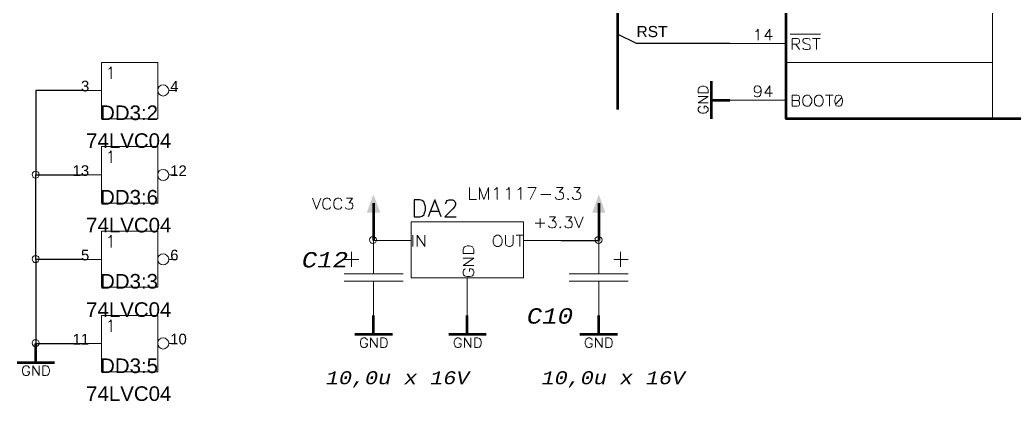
# Model space of a CAD drawing. Header units: millimetres. Extents: x -2024 to 917, y -725 to 13.
# Drawn here: x 725.2 to 814.3, y -187.7 to -153.4 of the extents above; entities that cross this region are included whole.
import ezdxf

# ---------------------------------------------------------------- set-up
doc = ezdxf.new("R2010")
doc.units = ezdxf.units.MM
for name, color, linetype in [('PDF _Геометрия', 7, 'Continuous'), ('PDF _Сплошная заливка', 7, 'Continuous'), ('PDF _Текст', 7, 'Continuous'), ('Sheet', 255, 'Continuous')]:
    doc.layers.add(name, color=color, linetype=linetype)
doc.styles.add('PDF Arial', font='arial.ttf')
doc.styles.add('PDF Courier New Italic', font='couri.ttf')
doc.styles.get("Standard").update_dxf_attribs({"font": 'arial.ttf'})

msp = doc.modelspace()

# ---------------------------------------------------------------- linework, layer by layer
at = {"layer": 'PDF _Геометрия', "color": 1, "lineweight": 50}
msp.add_lwpolyline([(839.308, 9.233), (839.308, -162.308), (793.891, -162.308), (793.891, 9.233)], close=True, dxfattribs=at)
at = {"layer": 'PDF _Геометрия', "lineweight": 18}
for points in [[(812.391, 9.233), (812.391, -162.308)], [(791.141, -154.475), (791.266, -154.433), (791.391, -154.267), (791.391, -155.267)], [(792.433, -155.267), (792.433, -154.267), (791.975, -154.933), (792.683, -154.933)], [(794.266, -154.725), (796.975, -154.725)], [(794.433, -155.6), (794.891, -155.6), (795.016, -155.558), (795.058, -155.475), (795.1, -155.392), (795.1, -155.308), (795.058, -155.183), (795.016, -155.142), (794.891, -155.1), (794.433, -155.1), (794.433, -156.1)], [(794.766, -155.6), (795.1, -156.1)], [(796.058, -155.267), (795.975, -155.142), (795.808, -155.1), (795.641, -155.1), (795.475, -155.142), (795.391, -155.267), (795.391, -155.35), (795.433, -155.433), (795.475, -155.475), (795.6, -155.558), (795.891, -155.642), (795.975, -155.683), (796.016, -155.725), (796.058, -155.85), (796.058, -155.975), (795.975, -156.058), (795.808, -156.1), (795.641, -156.1), (795.475, -156.058), (795.391, -155.975)], [(796.266, -155.1), (796.933, -155.1)], [(796.6, -155.1), (796.6, -156.1)], [(733.141, -157.85), (733.266, -157.808), (733.391, -157.642), (733.391, -158.725)], [(793.891, -157.267), (812.391, -157.267)], [(791.641, -159.683), (791.6, -159.85), (791.475, -159.933), (791.35, -159.975), (791.308, -159.975), (791.141, -159.933), (791.058, -159.85), (791.016, -159.683), (791.016, -159.642), (791.058, -159.517), (791.141, -159.392), (791.308, -159.35), (791.35, -159.35), (791.475, -159.392), (791.6, -159.517), (791.641, -159.683), (791.641, -159.933), (791.6, -160.183), (791.475, -160.308), (791.35, -160.35), (791.266, -160.35), (791.1, -160.308), (791.058, -160.225)], [(792.433, -160.35), (792.433, -159.35), (791.975, -160.017), (792.683, -160.017)], [(786.016, -160.308), (786.891, -160.308), (786.016, -160.892), (786.891, -160.892)], [(797.433, -160.183), (798.1, -160.183)], [(797.766, -160.183), (797.766, -161.183)], [(798.891, -160.392), (798.308, -161.017)], [(786.225, -161.183), (786.141, -161.225), (786.058, -161.308), (786.016, -161.392), (786.016, -161.558), (786.058, -161.642), (786.141, -161.725), (786.225, -161.767), (786.35, -161.808), (786.558, -161.808), (786.683, -161.767), (786.766, -161.725), (786.85, -161.642), (786.891, -161.558), (786.891, -161.392), (786.85, -161.308), (786.766, -161.225), (786.683, -161.183), (786.558, -161.183), (786.558, -161.392)], [(794.433, -160.683), (794.891, -160.683)], [(733.141, -165.392), (733.266, -165.35), (733.391, -165.183), (733.391, -166.267)], [(765.516, -168.475), (765.516, -169.558), (766.141, -169.558)], [(767.225, -169.558), (767.225, -168.475), (766.808, -169.558), (766.391, -168.475), (766.391, -169.558)], [(767.725, -168.683), (767.85, -168.642), (767.975, -168.475), (767.975, -169.558)], [(768.808, -168.683), (768.933, -168.642), (769.058, -168.475), (769.058, -169.558)], [(769.85, -168.683), (769.975, -168.642), (770.1, -168.475), (770.1, -169.558)], [(770.933, -169.558), (771.475, -168.475), (770.725, -168.475)], [(771.891, -169.1), (772.808, -169.1)], [(773.308, -168.475), (773.891, -168.475), (773.558, -168.892), (773.725, -168.892), (773.808, -168.933), (773.891, -169.017), (773.933, -169.142), (773.933, -169.267), (773.891, -169.433), (773.766, -169.517), (773.6, -169.558), (773.475, -169.558), (773.308, -169.517), (773.266, -169.475), (773.183, -169.35)], [(774.85, -168.475), (775.433, -168.475), (775.1, -168.892), (775.266, -168.892), (775.35, -168.933), (775.433, -169.017), (775.475, -169.142), (775.475, -169.267), (775.433, -169.433), (775.308, -169.517), (775.141, -169.558), (775.016, -169.558), (774.85, -169.517), (774.808, -169.475), (774.725, -169.35)], [(751.433, -169.433), (751.808, -170.433), (752.183, -169.433)], [(753.058, -169.683), (753.016, -169.6), (752.933, -169.475), (752.808, -169.433), (752.641, -169.433), (752.558, -169.475), (752.433, -169.6), (752.391, -169.683), (752.35, -169.85), (752.35, -170.058), (752.391, -170.225), (752.433, -170.308), (752.558, -170.392), (752.641, -170.433), (752.808, -170.433), (752.933, -170.392), (753.016, -170.308), (753.058, -170.225)], [(754.058, -169.683), (754.016, -169.6), (753.933, -169.475), (753.808, -169.433), (753.641, -169.433), (753.558, -169.475), (753.433, -169.6), (753.391, -169.683), (753.35, -169.85), (753.35, -170.058), (753.391, -170.225), (753.433, -170.308), (753.558, -170.392), (753.641, -170.433), (753.808, -170.433), (753.933, -170.392), (754.016, -170.308), (754.058, -170.225)], [(754.475, -169.433), (755.016, -169.433), (754.725, -169.85), (754.85, -169.85), (754.975, -169.892), (755.016, -169.933), (755.058, -170.058), (755.058, -170.183), (755.016, -170.308), (754.933, -170.392), (754.766, -170.433), (754.641, -170.433), (754.475, -170.392), (754.433, -170.35), (754.391, -170.267)], [(772.683, -171.1), (773.225, -171.1), (772.933, -171.475), (773.1, -171.475), (773.183, -171.558), (773.225, -171.6), (773.266, -171.725), (773.266, -171.85), (773.225, -171.975), (773.141, -172.058), (772.975, -172.1), (772.85, -172.1), (772.683, -172.058), (772.641, -172.017), (772.6, -171.933)], [(774.141, -171.1), (774.683, -171.1), (774.391, -171.475), (774.558, -171.475), (774.641, -171.558), (774.683, -171.6), (774.725, -171.725), (774.725, -171.85), (774.683, -171.975), (774.6, -172.058), (774.433, -172.1), (774.308, -172.1), (774.141, -172.058), (774.1, -172.017), (774.058, -171.933)], [(774.933, -171.1), (775.308, -172.1), (775.683, -171.1)], [(771.391, -171.683), (772.266, -171.683)], [(771.85, -171.267), (771.85, -172.1)], [(733.141, -172.975), (733.266, -172.933), (733.391, -172.767), (733.391, -173.85)], [(760.433, -172.767), (760.433, -173.767)], [(761.516, -172.767), (761.516, -173.767), (760.808, -172.767), (760.808, -173.767)], [(768.725, -172.767), (768.725, -173.475), (768.766, -173.642), (768.891, -173.725), (769.016, -173.767), (769.141, -173.767), (769.266, -173.725), (769.35, -173.642), (769.433, -173.475), (769.433, -172.767)], [(769.683, -172.767), (770.35, -172.767)], [(770.016, -172.767), (770.016, -173.767)], [(760.266, -173.225), (756.891, -173.225)], [(770.35, -173.225), (773.725, -173.225)], [(764.933, -174.808), (765.891, -174.808), (764.933, -175.475), (765.891, -175.475)], [(765.141, -175.767), (765.058, -175.808), (764.975, -175.892), (764.933, -176.017), (764.933, -176.183), (764.975, -176.308), (765.058, -176.392), (765.141, -176.433), (765.308, -176.475), (765.516, -176.475), (765.683, -176.433), (765.766, -176.392), (765.85, -176.308), (765.891, -176.183), (765.891, -176.017), (765.85, -175.892), (765.766, -175.808), (765.683, -175.767), (765.516, -175.767), (765.516, -176.017)], [(765.308, -176.6), (765.308, -179.975)], [(733.141, -180.558), (733.266, -180.517), (733.391, -180.35), (733.391, -181.433)], [(756.35, -182.183), (756.308, -182.1), (756.225, -182.017), (756.141, -181.975), (755.975, -181.975), (755.891, -182.017), (755.808, -182.1), (755.766, -182.183), (755.725, -182.308), (755.725, -182.517), (755.766, -182.642), (755.808, -182.725), (755.891, -182.808), (755.975, -182.85), (756.141, -182.85), (756.225, -182.808), (756.308, -182.725), (756.35, -182.642), (756.35, -182.517), (756.141, -182.517)], [(757.225, -181.975), (757.225, -182.85), (756.641, -181.975), (756.641, -182.85)], [(764.766, -182.183), (764.725, -182.1), (764.641, -182.017), (764.558, -181.975), (764.391, -181.975), (764.308, -182.017), (764.225, -182.1), (764.183, -182.183), (764.141, -182.308), (764.141, -182.517), (764.183, -182.642), (764.225, -182.725), (764.308, -182.808), (764.391, -182.85), (764.558, -182.85), (764.641, -182.808), (764.725, -182.725), (764.766, -182.642), (764.766, -182.517), (764.558, -182.517)], [(765.641, -181.975), (765.641, -182.85), (765.058, -181.975), (765.058, -182.85)], [(776.516, -182.183), (776.475, -182.1), (776.391, -182.017), (776.308, -181.975), (776.141, -181.975), (776.058, -182.017), (775.975, -182.1), (775.933, -182.183), (775.891, -182.308), (775.891, -182.517), (775.933, -182.642), (775.975, -182.725), (776.058, -182.808), (776.141, -182.85), (776.308, -182.85), (776.391, -182.808), (776.475, -182.725), (776.516, -182.642), (776.516, -182.517), (776.308, -182.517)], [(777.391, -181.975), (777.391, -182.85), (776.808, -181.975), (776.808, -182.85)], [(726.058, -184.683), (726.016, -184.6), (725.933, -184.517), (725.85, -184.475), (725.683, -184.475), (725.6, -184.517), (725.516, -184.6), (725.475, -184.683), (725.433, -184.808), (725.433, -185.017), (725.475, -185.142), (725.516, -185.225), (725.6, -185.308), (725.683, -185.35), (725.85, -185.35), (725.933, -185.308), (726.016, -185.225), (726.058, -185.142), (726.058, -185.017), (725.85, -185.017)], [(726.933, -184.475), (726.933, -185.35), (726.35, -184.475), (726.35, -185.35)]]:
    msp.add_lwpolyline(points, dxfattribs=at)
at = {"layer": 'PDF _Геометрия', "lineweight": 50}
for points in [[(778.766, -83.267), (778.766, -86.642), (778.766, -89.975), (778.766, -93.35), (778.766, -95.058), (778.766, -96.725), (778.766, -103.433), (778.766, -105.975), (778.766, -106.808), (778.766, -110.183), (778.766, -130.35), (778.766, -133.725), (778.766, -137.1), (778.766, -140.433), (778.766, -142.142), (778.766, -155.558), (778.766, -161.475)], [(787.183, -158.933), (787.183, -162.308)], [(787.183, -160.642), (788.85, -160.642)], [(756.891, -169.892), (756.891, -173.225)], [(777.1, -169.892), (777.1, -173.225)], [(756.891, -181.642), (756.891, -179.975)], [(765.308, -181.642), (765.308, -179.975)], [(777.1, -181.642), (777.1, -179.975)], [(755.225, -181.642), (758.6, -181.642)], [(763.641, -181.642), (767.016, -181.642)], [(775.391, -181.642), (778.766, -181.642)], [(726.641, -184.183), (726.641, -182.475)], [(724.975, -184.183), (728.308, -184.183)]]:
    msp.add_lwpolyline(points, dxfattribs=at)
at = {"layer": 'PDF _Геометрия', "lineweight": 25}
for points in [[(788.85, -155.558), (782.141, -155.558), (780.475, -155.558), (778.766, -154.725)], [(730.85, -159.767), (726.641, -159.767), (726.641, -167.35)], [(726.641, -174.933), (726.641, -167.35), (730.85, -167.35)], [(762.975, -171.1), (762.391, -169.6), (761.808, -171.1)], [(763.391, -169.933), (763.391, -169.892), (763.433, -169.725), (763.516, -169.642), (763.683, -169.6), (763.975, -169.6), (764.1, -169.642), (764.183, -169.725), (764.266, -169.892), (764.266, -170.017), (764.183, -170.183), (764.016, -170.392), (763.308, -171.1), (764.308, -171.1)], [(762.058, -170.6), (762.766, -170.6)], [(773.725, -173.225), (777.1, -173.225)], [(730.85, -174.933), (726.641, -174.933), (726.641, -182.475), (730.85, -182.475)]]:
    msp.add_lwpolyline(points, dxfattribs=at)
at = {"layer": 'PDF _Геометрия', "lineweight": 5}
for points in [[(793.891, -155.558), (788.85, -155.558)], [(732.516, -159.767), (730.85, -159.767)], [(738.6, -159.767), (739.266, -159.767)], [(787.183, -160.642), (788.85, -160.642), (793.891, -160.642)], [(732.516, -167.35), (730.85, -167.35)], [(738.6, -167.35), (739.266, -167.35)], [(756.891, -171.558), (756.891, -173.225), (756.891, -174.933)], [(777.1, -171.558), (777.1, -173.225), (777.1, -174.933)], [(760.266, -173.225), (756.891, -173.225)], [(770.35, -173.225), (773.725, -173.225)], [(732.516, -174.933), (730.85, -174.933)], [(738.6, -174.933), (739.266, -174.933)], [(765.308, -181.642), (765.308, -179.975), (765.308, -176.6)], [(756.891, -181.642), (756.891, -179.975), (756.891, -178.267)], [(777.1, -181.642), (777.1, -179.975), (777.1, -178.267)], [(726.641, -184.183), (726.641, -182.475)], [(732.516, -182.475), (730.85, -182.475)], [(738.6, -182.475), (739.266, -182.475)]]:
    msp.add_lwpolyline(points, dxfattribs=at)
at = {"layer": 'PDF _Геометрия', "lineweight": 18}
for points in [[(737.558, -157.267), (737.558, -162.308), (732.516, -162.308), (732.516, -157.267)], [(786.016, -159.975), (786.891, -159.975), (786.891, -159.683), (786.85, -159.558), (786.766, -159.475), (786.683, -159.433), (786.558, -159.392), (786.35, -159.392), (786.225, -159.433), (786.141, -159.475), (786.058, -159.558), (786.016, -159.683)], [(794.433, -160.183), (794.433, -161.183), (794.891, -161.183), (795.016, -161.142), (795.058, -161.1), (795.1, -161.017), (795.1, -160.85), (795.058, -160.767), (795.016, -160.725), (794.891, -160.683), (795.016, -160.642), (795.058, -160.558), (795.1, -160.475), (795.1, -160.392), (795.058, -160.267), (795.016, -160.225), (794.891, -160.183)], [(795.683, -160.183), (795.6, -160.225), (795.475, -160.35), (795.433, -160.433), (795.391, -160.558), (795.391, -160.808), (795.433, -160.975), (795.475, -161.058), (795.6, -161.142), (795.683, -161.183), (795.891, -161.183), (795.975, -161.142), (796.058, -161.058), (796.1, -160.975), (796.183, -160.808), (796.183, -160.558), (796.1, -160.433), (796.058, -160.35), (795.975, -160.225), (795.891, -160.183)], [(796.725, -160.183), (796.641, -160.225), (796.516, -160.35), (796.475, -160.433), (796.433, -160.558), (796.433, -160.808), (796.475, -160.975), (796.516, -161.058), (796.641, -161.142), (796.725, -161.183), (796.933, -161.183), (797.016, -161.142), (797.1, -161.058), (797.141, -160.975), (797.225, -160.808), (797.225, -160.558), (797.141, -160.433), (797.1, -160.35), (797.016, -160.225), (796.933, -160.183)], [(798.558, -160.183), (798.391, -160.225), (798.308, -160.392), (798.266, -160.642), (798.266, -160.767), (798.308, -161.017), (798.391, -161.142), (798.558, -161.183), (798.641, -161.183), (798.808, -161.142), (798.891, -161.017), (798.933, -160.767), (798.933, -160.642), (798.891, -160.392), (798.808, -160.225), (798.641, -160.183)], [(737.558, -164.808), (737.558, -169.892), (732.516, -169.892), (732.516, -164.808)], [(774.35, -169.475), (774.308, -169.517), (774.35, -169.558), (774.391, -169.517)], [(770.35, -176.6), (770.35, -171.558), (760.266, -171.558), (760.266, -176.6)], [(737.558, -172.392), (737.558, -177.433), (732.516, -177.433), (732.516, -172.392)], [(767.933, -172.767), (767.85, -172.808), (767.725, -172.892), (767.683, -173.017), (767.641, -173.142), (767.641, -173.392), (767.683, -173.558), (767.725, -173.642), (767.85, -173.725), (767.933, -173.767), (768.141, -173.767), (768.225, -173.725), (768.308, -173.642), (768.391, -173.558), (768.433, -173.392), (768.433, -173.142), (768.391, -173.017), (768.308, -172.892), (768.225, -172.808), (768.141, -172.767)], [(773.641, -172.017), (773.6, -172.058), (773.641, -172.1), (773.683, -172.058)], [(764.933, -174.392), (765.891, -174.392), (765.891, -174.058), (765.85, -173.933), (765.766, -173.808), (765.683, -173.767), (765.516, -173.725), (765.308, -173.725), (765.141, -173.767), (765.058, -173.808), (764.975, -173.933), (764.933, -174.058)], [(737.558, -179.975), (737.558, -185.017), (732.516, -185.017), (732.516, -179.975)], [(757.558, -181.975), (757.558, -182.85), (757.85, -182.85), (757.975, -182.808), (758.058, -182.725), (758.1, -182.642), (758.141, -182.517), (758.141, -182.308), (758.1, -182.183), (758.058, -182.1), (757.975, -182.017), (757.85, -181.975)], [(765.975, -181.975), (765.975, -182.85), (766.266, -182.85), (766.391, -182.808), (766.475, -182.725), (766.516, -182.642), (766.558, -182.517), (766.558, -182.308), (766.516, -182.183), (766.475, -182.1), (766.391, -182.017), (766.266, -181.975)], [(777.725, -181.975), (777.725, -182.85), (778.016, -182.85), (778.141, -182.808), (778.225, -182.725), (778.266, -182.642), (778.308, -182.517), (778.308, -182.308), (778.266, -182.183), (778.225, -182.1), (778.141, -182.017), (778.016, -181.975)], [(727.266, -184.475), (727.266, -185.35), (727.558, -185.35), (727.683, -185.308), (727.766, -185.225), (727.808, -185.142), (727.85, -185.017), (727.85, -184.808), (727.808, -184.683), (727.766, -184.6), (727.683, -184.517), (727.558, -184.475)]]:
    msp.add_lwpolyline(points, close=True, dxfattribs=at)
at = {"layer": 'PDF _Геометрия', "lineweight": 25}
msp.add_lwpolyline([(760.558, -169.6), (760.558, -171.1), (761.058, -171.1), (761.266, -171.058), (761.433, -170.892), (761.475, -170.767), (761.558, -170.517), (761.558, -170.183), (761.475, -169.933), (761.433, -169.808), (761.266, -169.642), (761.058, -169.6)], close=True, dxfattribs=at)
at = {"layer": 'PDF _Геометрия', "lineweight": 13}
for points in [[(756.891, -173.225), (756.891, -176.225)], [(777.1, -173.225), (777.1, -176.225)], [(754.933, -174.267), (754.933, -175.6)], [(779.058, -174.267), (779.058, -175.6)], [(755.6, -174.933), (754.266, -174.933)], [(778.433, -174.933), (779.725, -174.933)], [(754.266, -176.225), (759.558, -176.225)], [(779.725, -176.225), (774.433, -176.225)], [(754.266, -176.892), (759.558, -176.892)], [(756.891, -176.933), (756.891, -179.975)], [(779.725, -176.892), (774.433, -176.892)], [(777.1, -176.933), (777.1, -179.975)]]:
    msp.add_lwpolyline(points, dxfattribs=at)
at = {"layer": 'PDF _Геометрия', "lineweight": 5}
for points in [[(738.058, -159.267), (737.766, -159.267), (737.558, -159.475), (737.558, -159.725)], [(738.558, -159.725), (738.516, -159.475), (738.308, -159.267), (738.058, -159.267)], [(737.558, -159.725), (737.558, -159.725), (737.558, -159.725), (737.558, -159.767)], [(737.558, -159.767), (737.558, -160.017), (737.766, -160.267), (738.058, -160.267)], [(738.058, -160.267), (738.308, -160.267), (738.558, -160.017), (738.558, -159.767)], [(738.558, -159.767), (738.558, -159.725), (738.558, -159.725), (738.558, -159.725)], [(726.6, -167.017), (726.433, -167.017), (726.308, -167.142), (726.308, -167.308)], [(726.308, -167.308), (726.308, -167.475), (726.433, -167.642), (726.6, -167.642)], [(726.933, -167.308), (726.933, -167.142), (726.766, -167.017), (726.6, -167.017)], [(726.6, -167.642), (726.766, -167.642), (726.933, -167.475), (726.933, -167.308)], [(738.058, -166.85), (737.766, -166.85), (737.558, -167.058), (737.558, -167.308)], [(737.558, -167.308), (737.558, -167.308), (737.558, -167.308), (737.558, -167.35)], [(737.558, -167.35), (737.558, -167.6), (737.766, -167.85), (738.058, -167.85)], [(738.558, -167.308), (738.516, -167.058), (738.308, -166.85), (738.058, -166.85)], [(738.058, -167.85), (738.308, -167.85), (738.558, -167.6), (738.558, -167.35)], [(738.558, -167.35), (738.558, -167.308), (738.558, -167.308), (738.558, -167.308)], [(756.85, -172.892), (756.683, -172.892), (756.558, -173.017), (756.558, -173.183)], [(757.183, -173.183), (757.183, -173.017), (757.016, -172.892), (756.85, -172.892)], [(777.058, -172.892), (776.891, -172.892), (776.766, -173.017), (776.766, -173.183)], [(777.391, -173.183), (777.391, -173.017), (777.225, -172.892), (777.058, -172.892)], [(756.558, -173.183), (756.558, -173.35), (756.683, -173.517), (756.85, -173.517)], [(756.85, -173.517), (757.016, -173.517), (757.183, -173.35), (757.183, -173.183)], [(776.766, -173.183), (776.766, -173.35), (776.891, -173.517), (777.058, -173.517)], [(777.058, -173.517), (777.225, -173.517), (777.391, -173.35), (777.391, -173.183)], [(726.6, -174.6), (726.433, -174.6), (726.308, -174.725), (726.308, -174.892)], [(726.933, -174.892), (726.933, -174.725), (726.766, -174.6), (726.6, -174.6)], [(738.058, -174.433), (737.766, -174.433), (737.558, -174.642), (737.558, -174.892)], [(738.558, -174.892), (738.516, -174.642), (738.308, -174.433), (738.058, -174.433)], [(726.308, -174.892), (726.308, -175.058), (726.433, -175.225), (726.6, -175.225)], [(726.6, -175.225), (726.766, -175.225), (726.933, -175.058), (726.933, -174.892)], [(737.558, -174.892), (737.558, -174.892), (737.558, -174.892), (737.558, -174.933)], [(737.558, -174.933), (737.558, -175.183), (737.766, -175.433), (738.058, -175.433)], [(738.058, -175.433), (738.308, -175.433), (738.558, -175.183), (738.558, -174.933)], [(738.558, -174.933), (738.558, -174.892), (738.558, -174.892), (738.558, -174.892)], [(726.6, -182.142), (726.433, -182.142), (726.308, -182.267), (726.308, -182.433)], [(726.308, -182.433), (726.308, -182.6), (726.433, -182.767), (726.6, -182.767)], [(726.933, -182.433), (726.933, -182.267), (726.766, -182.142), (726.6, -182.142)], [(726.6, -182.767), (726.766, -182.767), (726.933, -182.6), (726.933, -182.433)], [(738.058, -181.975), (737.766, -181.975), (737.558, -182.183), (737.558, -182.433)], [(737.558, -182.433), (737.558, -182.433), (737.558, -182.433), (737.558, -182.475)], [(737.558, -182.475), (737.558, -182.725), (737.766, -182.975), (738.058, -182.975)], [(738.558, -182.433), (738.516, -182.183), (738.308, -181.975), (738.058, -181.975)], [(738.058, -182.975), (738.308, -182.975), (738.558, -182.725), (738.558, -182.475)], [(738.558, -182.475), (738.558, -182.433), (738.558, -182.433), (738.558, -182.433)]]:
    msp.add_open_spline(points, degree=3, dxfattribs=at)
at = {"layer": 'PDF _Сплошная заливка', "lineweight": 5, "transparency": 33554559}
for points in [[(756.308, -170.725), (757.516, -170.725), (756.891, -169.1)], [(776.516, -170.725), (777.683, -170.725), (777.1, -169.1)]]:
    msp.add_solid(points, dxfattribs=at)

# ---------------------------------------------------------------- texts
at = {"layer": 'PDF _Текст', "attachment_point": 7}
for s, insert, char_height, style in [('3', (730.683, -159.867), 0.954, 'PDF Arial'), ('4', (738.683, -159.867), 0.954, 'PDF Arial'), ('DD3:2', (732.391, -162.446), 1.3123, 'PDF Arial'), ('74LVC04', (731.141, -164.946), 1.3123, 'PDF Arial'), ('13', (729.933, -167.45), 0.9544, 'PDF Arial'), ('12', (738.683, -167.45), 0.9544, 'PDF Arial'), ('DD3:6', (732.391, -170.029), 1.3123, 'PDF Arial'), ('74LVC04', (731.141, -172.529), 1.3123, 'PDF Arial'), ('5', (730.683, -175.033), 0.954, 'PDF Arial'), ('6', (738.683, -175.033), 0.954, 'PDF Arial'), ('C12', (750.475, -175.679), 1.3806, 'PDF Courier New Italic'), ('DD3:3', (732.391, -177.571), 1.3123, 'PDF Arial'), ('74LVC04', (731.141, -180.112), 1.3123, 'PDF Arial'), ('C10', (770.641, -180.72), 1.3806, 'PDF Courier New Italic'), ('11', (729.933, -182.575), 0.9544, 'PDF Arial'), ('10', (738.683, -182.575), 0.9544, 'PDF Arial'), ('DD3:5', (732.391, -185.154), 1.3123, 'PDF Arial'), ('10,0u x 16V', (752.641, -186.451), 1.16638, 'PDF Courier New Italic'), ('10,0u x 16V', (771.975, -186.451), 1.16638, 'PDF Courier New Italic'), ('74LVC04', (731.141, -187.654), 1.3123, 'PDF Arial')]:
    msp.add_mtext(s, dxfattribs=dict(at, insert=insert, char_height=char_height, style=style))
at = {"layer": 'Sheet', "color": 2}
msp.add_text('RST', height=1, dxfattribs=at).set_placement((780.475, -154.981))

doc.saveas('drawing.dxf')
